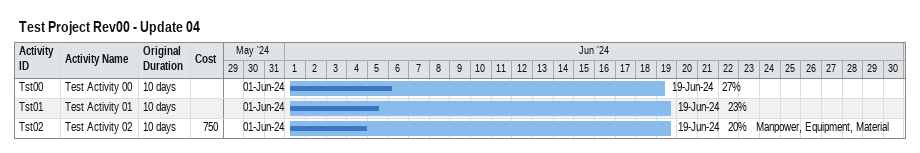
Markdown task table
Test Project Rev00 - Update 04

| ID | Task | Original duration | Start | Finish | Resources | % complete | Cost |
|---|---|---|---|---|---|---|---|
| Tst00 | Test Activity 00 | 10d | 2024-06-01 | 2024-06-19 |  | 27 |  |
| Tst01 | Test Activity 01 | 10d | 2024-06-01 | 2024-06-19 |  | 23 |  |
| Tst02 | Test Activity 02 | 10d | 2024-06-01 | 2024-06-19 | Manpower, Equipment, Material | 20 | 750 |
